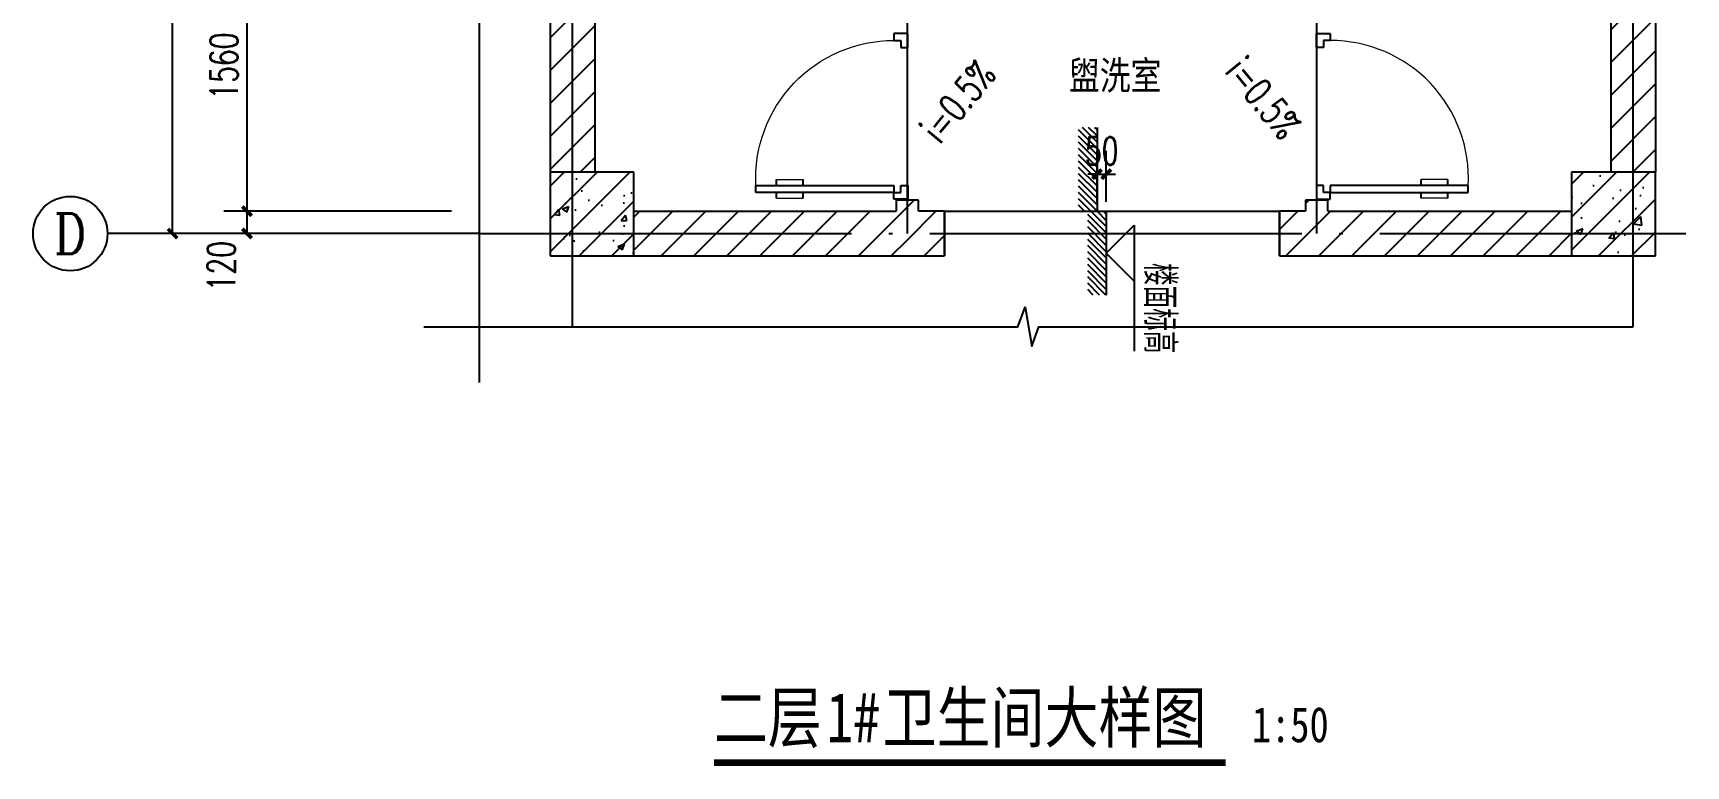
# Model space of a CAD drawing. Extents: x -216126 to 1846968, y -229642 to 543368.
# Drawn here: x 396116 to 405001, y 252238 to 256175 of the extents above; entities that cross this region are included whole.
import ezdxf
from ezdxf.enums import TextEntityAlignment as Align

# ---------------------------------------------------------------- set-up
doc = ezdxf.new("R2010")
doc.units = 0
doc.header["$LTSCALE"] = 1000
doc.header["$MEASUREMENT"] = 0
doc.linetypes.add('DASH', pattern=[0.35, 0.25, -0.1])
doc.linetypes.add('DOTE', pattern=[2.42, 2, -0.2, 0.02, -0.2])
doc.layers.get('Defpoints').update_dxf_attribs({"color": 250})
for name, color, linetype in [('AXIS', 171, 'Continuous'), ('AXIS_TEXT', 7, 'Continuous'), ('COLUMN', 9, 'Continuous'), ('DIM_ELEV', 171, 'Continuous'), ('DIM_SYMB', 171, 'Continuous'), ('DOTE', 8, 'DOTE'), ('PUB_DIM', 171, 'Continuous'), ('PUB_HATCH', 8, 'Continuous'), ('PUB_TEXT', 7, 'Continuous'), ('WALL', 9, 'Continuous'), ('WINDOW', 8, 'Continuous'), ('填充', 8, 'Continuous'), ('看线', 149, 'Continuous')]:
    doc.layers.add(name, color=color, linetype=linetype)
doc.styles.add('_TCH_AXIS', font='COMPLEX', dxfattribs={"bigfont": 'GBCBIG'})
doc.styles.add('_TCH_DIM', font='SIMPLEX', dxfattribs={"bigfont": 'GBCBIG'})
doc.styles.add('_TCH_DIM_T3', font='SIMPLEX', dxfattribs={"width": 0.705882, "bigfont": 'GBCBIG'})
doc.styles.add('COMPLEX', font='COMPLEX')
doc.styles.add('宋体', font='', dxfattribs={"width": 0.8})
doc.styles.get('宋体').set_extended_font_data('SimSun')
doc.dimstyles.new('_TCH_ARCH&&50', dxfattribs={"dimtxt": 148.75, "dimasz": 50, "dimexe": 125, "dimexo": 150, "dimgap": 50, "dimtad": 1, "dimdec": 0, "dimzin": 0, "dimdsep": 46, "dimtxsty": '_TCH_DIM_T3', "dimblk": 'ARCHTICK', "dimcen": 0.09, "dimclrt": 7, "dimazin": 2, "dimtfac": 1, "dimtdec": 0, "dimtix": 1, "dimtmove": 2, "dimatfit": 3, "dimfxl": 0, "dimtolj": 1, "dimtzin": 0, "dimarcsym": 0})
pattern_1 = [(45, (0, 89.76), (-88.388383, 88.388383), [])]
pattern_2 = [(45, (0, 0), (-88.388348, 88.388348), []), (50, (0, 0), (358.6301, -31.37607), [37.5, -412.5]), (355, (0, 0), (-69.37567, 376.09607), [30, -330]), (100.4514, (29.9, -2.6), (289.2547, 344.71977), [31.8701, -350.57106]), (46.1842, (0, 100), (533.62052, -82.7595), [56.25, -618.75]), (96.6356, (44.47, 93.1), (467.33135, 487.05894), [47.80514, -525.8565]), (351.1842, (0, 100), (467.331, 487.0593), [45, -495]), (21, (50, 75), (298.45353, -201.30945), [37.5, -412.5]), (326, (50, 75), (121.65767, 362.57502), [30, -330]), (71.4514, (74.87, 58.22), (420.11131, 161.26525), [31.8701, -350.57106]), (37.5, (0, 0), (6.079928, 166.446927), [0, -326, 0, -335, 0, -331.25]), (7.5, (0, 0), (131.53477, 197.205856), [0, -191, 0, -318.5, 0, -126.25]), (327.5, (-111.5, 0), (266.911218, -11.277436), [0, -125, 0, -390, 0, -517.5]), (317.5, (-161.5, 0), (291.59308, 50.05249), [0, -162.5, 0, -259, 0, -367.5])]

# ---------------------------------------------------------------- blocks, each defined once
blk = doc.blocks.new('A$C687E1119')
at = {"layer": '填充', "color": 148}
for p, q in [((100, 1778), (122, 1800)), ((100, 1710), (190, 1800)), ((100, 1643), (257, 1800)), ((100, 1576), (300, 1776)), ((100, 1508), (300, 1708)), ((100, 1441), (300, 1641)), ((100, 1374), (300, 1574)), ((100, 1306), (300, 1506)), ((100, 1239), (300, 1439)), ((100, 1172), (300, 1372)), ((100, 1104), (300, 1304)), ((100, 1037), (300, 1237)), ((100, 970), (300, 1170)), ((100, 902), (300, 1102)), ((0, 735), (300, 1035)), ((0, 870), (30, 900)), ((0, 802), (98, 900)), ((233, 900), (300, 967)), ((0, 667), (200, 867)), ((0, 600), (200, 800)), ((0, 533), (200, 733)), ((0, 465), (200, 665)), ((0, 398), (200, 598)), ((0, 331), (200, 531)), ((0, 263), (200, 463)), ((0, 196), (200, 396)), ((0, 129), (200, 329)), ((0, 61), (200, 261)), ((6, 0), (200, 194)), ((73, 0), (200, 127)), ((141, 0), (200, 59))]:
    blk.add_line(p, q, dxfattribs=at)
at = {"layer": '看线', "color": 104}
blk.add_lwpolyline([(100, 1800), (100, 900), (0, 900), (0, 0)], dxfattribs=at)
blk = doc.blocks.new('$DorLib2D$00000009')
for p, q in [((0.4129, 0.9053), (0.4129, 0.0807)), ((0.4541, 0.9053), (0.4129, 0.9053)), ((0.4541, 0.0807), (0.4541, 0.9053)), ((0.4129, 0.7822), (0.378, 0.7822)), ((0.489, 0.7822), (0.4541, 0.7822)), ((0.4129, 0.6235), (0.378, 0.6235)), ((0.489, 0.6235), (0.4541, 0.6235)), ((-0.4941, 0.0807), (-0.4529, 0.0807)), ((-0.4941, -0.0018), (-0.4941, 0.0807)), ((-0.4529, 0.0807), (-0.4529, 0.0395)), ((-0.4529, 0.0395), (-0.4117, 0.0395)), ((-0.4117, 0.0395), (-0.4117, -0.0018)), ((0.4129, 0.0807), (0.4541, 0.0807)), ((0.4541, 0.0395), (0.4129, 0.0395)), ((0.4129, 0.0395), (0.4129, -0.0018)), ((0.4953, 0.0807), (0.4541, 0.0807)), ((0.4541, 0.0807), (0.4541, 0.0395)), ((0.4953, -0.0018), (0.4953, 0.0807)), ((-0.4941, -0.0018), (-0.4941, -0.0018)), ((-0.4117, -0.0018), (-0.4941, -0.0018)), ((0.4129, -0.0018), (0.4953, -0.0018)), ((0.4953, -0.0018), (0.4953, -0.0018))]:
    blk.add_line(p, q)
at = {"lineweight": 13}
for p, q in [((0.378, 0.7822), (0.378, 0.6235)), ((0.489, 0.7822), (0.489, 0.6235))]:
    blk.add_line(p, q, dxfattribs=at)
blk.add_arc((0.3716, 0.0817), 0.8246, 87.13397, 180.07167, dxfattribs=at)
blk = doc.blocks.new('_AXISO')
blk.add_circle((0, 0), 0.5)
at = {"layer": 'AXIS_TEXT', "style": 'COMPLEX', "width": 1.041667}
blk.add_attdef('A', text='', height=0.56, dxfattribs=at).set_placement((-0.25, -0.28), (0.25, -0.28), align=Align.FIT)
blk = doc.blocks.new('_ArchTick')
at = {"color": 0, "linetype": 'ByBlock', "const_width": 0.4}
blk.add_lwpolyline([(-0.5, -0.5), (0.5, 0.5)], dxfattribs=at)
blk = doc.blocks.new('*D507')
at = {"layer": 'AXIS', "color": 0, "lineweight": -2}
for p, q in [((398366, 260297.9), (396741, 260297.9)), ((396866, 255097.9), (396866, 260297.9)), ((398366, 255097.9), (396741, 255097.9))]:
    blk.add_line(p, q, dxfattribs=at)
at = {"layer": 'Defpoints', "color": 0}
for p in [(396866, 260297.9), (398516, 260297.9), (398516, 255097.9)]:
    blk.add_point(p, dxfattribs=at)
at = {"layer": 'AXIS', "color": 0, "lineweight": -2, "xscale": 50, "yscale": 50, "zscale": 50}
for p, rotation in [((396866, 260297.9), 90), ((396866, 255097.9), 270)]:
    blk.add_blockref('_ArchTick', p, dxfattribs=dict(at, rotation=rotation))
at = {"layer": 'AXIS', "color": 7, "insert": (396741.6, 257697.9), "char_height": 148.75, "attachment_point": 5, "rotation": 90, "style": '_TCH_DIM_T3'}
blk.add_mtext('\\A1;5200', dxfattribs=at)
blk = doc.blocks.new('*D508')
at = {"layer": 'AXIS', "color": 0, "lineweight": -2}
for p, q in [((398366, 255217.9), (397141, 255217.9)), ((397266, 255097.9), (397266, 255217.9)), ((398366, 255097.9), (397141, 255097.9))]:
    blk.add_line(p, q, dxfattribs=at)
at = {"layer": 'Defpoints', "color": 0}
for p in [(397266, 255217.9), (398516, 255217.9), (398516, 255097.9)]:
    blk.add_point(p, dxfattribs=at)
at = {"layer": 'AXIS', "color": 0, "lineweight": -2, "xscale": 50, "yscale": 50, "zscale": 50}
for p, rotation in [((397266, 255217.9), 90), ((397266, 255097.9), 270)]:
    blk.add_blockref('_ArchTick', p, dxfattribs=dict(at, rotation=rotation))
at = {"layer": 'AXIS', "color": 7, "insert": (397128.5, 254922.9), "char_height": 148.75, "attachment_point": 5, "rotation": 90, "style": '_TCH_DIM_T3'}
blk.add_mtext('\\A1;120', dxfattribs=at)
blk = doc.blocks.new('*D509')
at = {"layer": 'AXIS', "color": 0, "lineweight": -2}
for p, q in [((398366, 256777.9), (397141, 256777.9)), ((397266, 255217.9), (397266, 256777.9)), ((398366, 255217.9), (397141, 255217.9))]:
    blk.add_line(p, q, dxfattribs=at)
at = {"layer": 'Defpoints', "color": 0}
for p in [(397266, 256777.9), (398516, 256777.9), (398516, 255217.9)]:
    blk.add_point(p, dxfattribs=at)
at = {"layer": 'AXIS', "color": 0, "lineweight": -2, "xscale": 50, "yscale": 50, "zscale": 50}
for p, rotation in [((397266, 256777.9), 90), ((397266, 255217.9), 270)]:
    blk.add_blockref('_ArchTick', p, dxfattribs=dict(at, rotation=rotation))
at = {"layer": 'AXIS', "color": 7, "insert": (397141.6, 255997.9), "char_height": 148.75, "attachment_point": 5, "rotation": 90, "style": '_TCH_DIM_T3'}
blk.add_mtext('\\A1;1560', dxfattribs=at)
blk = doc.blocks.new('*D519')
at = {"layer": 'Defpoints', "color": 0}
for p in [(401885, 255417.9), (401835, 255117.9), (401885, 255117.9)]:
    blk.add_point(p, dxfattribs=at)
at = {"layer": 'PUB_DIM', "color": 0, "lineweight": -2}
for p, q in [((401835, 255267.9), (401835, 255542.9)), ((401885, 255267.9), (401885, 255542.9)), ((401835, 255417.9), (401785, 255417.9)), ((401835, 255417.9), (401885, 255417.9)), ((401885, 255417.9), (401935, 255417.9))]:
    blk.add_line(p, q, dxfattribs=at)
at = {"layer": 'PUB_DIM', "color": 0, "lineweight": -2, "xscale": 50, "yscale": 50, "zscale": 50}
blk.add_blockref('_ArchTick', (401835, 255417.9), dxfattribs=at)
at = {"layer": 'PUB_DIM', "color": 0, "lineweight": -2, "xscale": 50, "yscale": 50, "zscale": 50, "rotation": 180}
blk.add_blockref('_ArchTick', (401885, 255417.9), dxfattribs=at)
at = {"layer": 'PUB_DIM', "color": 7, "insert": (401860, 255542.3), "char_height": 148.75, "attachment_point": 5, "style": '_TCH_DIM_T3'}
blk.add_mtext('\\A1;50', dxfattribs=at)

msp = doc.modelspace()

# ---------------------------------------------------------------- hatches: boundary and pattern name
at = {"layer": 'PUB_HATCH'}
h = msp.add_hatch(dxfattribs=at)
h.set_pattern_fill('普通砖', color=256, scale=50, style=0)
h.set_pattern_definition(pattern_1)
h.paths.add_polyline_path([(404596, 255427.9), (404836, 255427.9), (404836, 259967.9), (404596, 259967.9)])
h = msp.add_hatch(dxfattribs=at)
h.set_pattern_fill('普通砖', color=256, scale=50, style=0)
h.set_pattern_definition(pattern_1)
h.paths.add_polyline_path([(398896, 255427.9), (399136, 255427.9), (399136, 258647.9), (398896, 258647.9)])
h = msp.add_hatch(dxfattribs=at)
h.set_pattern_fill('钢筋混凝土', color=256, scale=50, style=0)
h.set_pattern_definition(pattern_2)
h.paths.add_polyline_path([(399346, 255427.9), (398896, 255427.9), (398896, 254977.9), (399346, 254977.9)])
h = msp.add_hatch(dxfattribs=at)
h.set_pattern_fill('钢筋混凝土', color=256, scale=50, style=0)
h.set_pattern_definition(pattern_2)
h.paths.add_polyline_path([(404836, 255427.9), (404386, 255427.9), (404386, 254977.9), (404836, 254977.9)])
h = msp.add_hatch(dxfattribs=at)
h.set_pattern_fill('普通砖', color=256, scale=50, style=0)
h.set_pattern_definition(pattern_1)
h.paths.add_polyline_path([(400876, 255217.9), (400876, 255277.9), (400756, 255277.9), (400756, 255217.9), (400816, 255137.9)])
h = msp.add_hatch(dxfattribs=at)
h.set_pattern_fill('普通砖', color=256, scale=50, style=0)
h.set_pattern_definition(pattern_1)
h.paths.add_polyline_path([(403076, 255217.9), (403076, 255277.9), (402956, 255277.9), (402956, 255217.9), (403016, 255137.9)])
h = msp.add_hatch(dxfattribs=at)
h.set_pattern_fill('普通砖', color=256, scale=50, style=0)
h.set_pattern_definition(pattern_1)
h.paths.add_polyline_path([(399346, 255217.9), (399346, 254977.9), (400816, 254977.9), (400816, 255137.9), (400756, 255217.9)])
h = msp.add_hatch(dxfattribs=at)
h.set_pattern_fill('普通砖', color=256, scale=50, style=0)
h.set_pattern_definition(pattern_1)
h.paths.add_polyline_path([(400816, 254977.9), (401016, 254977.9), (401016, 255217.9), (400876, 255217.9), (400816, 255137.9)])
h = msp.add_hatch(dxfattribs=at)
h.set_pattern_fill('普通砖', color=256, scale=50, style=0)
h.set_pattern_definition(pattern_1)
h.paths.add_polyline_path([(402956, 255217.9), (402816, 255217.9), (402816, 254977.9), (403016, 254977.9), (403016, 255137.9)])
h = msp.add_hatch(dxfattribs=at)
h.set_pattern_fill('普通砖', color=256, scale=50, style=0)
h.set_pattern_definition(pattern_1)
h.paths.add_polyline_path([(404386, 254977.9), (404386, 255217.9), (403076, 255217.9), (403016, 255137.9), (403016, 254977.9)])

# ---------------------------------------------------------------- linework, layer by layer
at = {"layer": 'AXIS'}
msp.add_line((398516, 255097.9), (396516, 255097.9), dxfattribs=at)
at = {"layer": 'COLUMN'}
for p, q in [((399346, 255427.9), (398896, 255427.9)), ((398896, 255427.9), (398896, 254977.9)), ((399346, 254977.9), (399346, 255427.9)), ((404836, 255427.9), (404386, 255427.9)), ((404386, 255427.9), (404386, 254977.9)), ((404836, 254977.9), (404836, 255427.9)), ((398896, 254977.9), (399346, 254977.9)), ((404386, 254977.9), (404836, 254977.9))]:
    msp.add_line(p, q, dxfattribs=at)
at = {"layer": 'DIM_ELEV'}
for p, q in [((401885, 254992.9), (402035, 255142.9)), ((402035, 255142.9), (402035, 254467.2)), ((401885, 254992.9), (402035, 254842.9))]:
    msp.add_line(p, q, dxfattribs=at)
at = {"layer": 'DIM_SYMB'}
for points in [[(398516, 254297.9), (398516, 257641.6), (398411, 257679.9), (398621, 257716.9), (398516, 257754.1), (398516, 261097.9)], [(398216, 254597.9), (401409.8, 254597.9), (401448, 254702.9), (401485, 254492.9), (401522.3, 254597.9), (404716, 254597.9)]]:
    msp.add_lwpolyline(points, dxfattribs=at)
for points in [[(400902, 255385.7, 0, 0, 0), (401388.1, 255971.5, 40, 0, 0), (401483.9, 256086.9, 0, 0, 0)], [(402930, 255385.7, 0, 0, 0), (402443.9, 255971.5, 40, 0, 0), (402348.1, 256086.9, 0, 0, 0)]]:
    msp.add_lwpolyline(points, format="xyseb", dxfattribs=at)
at = {"layer": 'DIM_SYMB', "const_width": 35}
msp.add_lwpolyline([(399775.3, 252255.5), (402527.1, 252255.5)], dxfattribs=at)
at = {"layer": 'DOTE'}
for p, q in [((399016, 254597.9), (399016, 260797.9)), ((404716, 254597.9), (404716, 260797.9)), ((400816, 255097.9), (400816, 257197.9)), ((403016, 255097.9), (403016, 257197.9)), ((398516, 255097.9), (405000.5, 255097.9))]:
    msp.add_line(p, q, dxfattribs=at)
at = {"layer": 'WALL'}
for p, q in [((404596, 259967.9), (404596, 255427.9)), ((404836, 259967.9), (404836, 255427.9)), ((398896, 258647.9), (398896, 255427.9)), ((399136, 258647.9), (399136, 255427.9)), ((400876, 255277.9), (400756, 255277.9)), ((400756, 255277.9), (400756, 255217.9)), ((400876, 255217.9), (400876, 255277.9)), ((403076, 255277.9), (402956, 255277.9)), ((402956, 255277.9), (402956, 255217.9)), ((403076, 255217.9), (403076, 255277.9)), ((399346, 255217.9), (400756, 255217.9)), ((401016, 255217.9), (400876, 255217.9)), ((401016, 254977.9), (401016, 255217.9)), ((402956, 255217.9), (402816, 255217.9)), ((402816, 255217.9), (402816, 254977.9)), ((403076, 255217.9), (404386, 255217.9)), ((399346, 254977.9), (400816, 254977.9)), ((400816, 254977.9), (401016, 254977.9)), ((402816, 254977.9), (403016, 254977.9)), ((403016, 254977.9), (404386, 254977.9))]:
    msp.add_line(p, q, dxfattribs=at)
at = {"layer": 'WINDOW', "linetype": 'DASH'}
for p, q in [((401016, 255217.9), (401016, 254977.9)), ((402816, 254977.9), (402816, 255217.9))]:
    msp.add_line(p, q, dxfattribs=at)
at = {"layer": 'WINDOW'}
msp.add_line((401016, 255217.9), (402816, 255217.9), dxfattribs=at)

# ---------------------------------------------------------------- block references
at = {"xscale": -0.5, "yscale": 0.5, "zscale": 0.5}
msp.add_blockref('A$C687E1119', (401885, 254767.9), dxfattribs=at)
at = {"layer": 'AXIS'}
ref = msp.add_blockref('_AXISO', (396316, 255097.9), dxfattribs=dict(at, xscale=400, yscale=400, zscale=400))
ref.add_attrib('A', 'D', dxfattribs={"layer": 'AXIS_TEXT', "height": 217.6, "style": '_TCH_AXIS'}).set_placement((396227.9, 254989.1), (396404.1, 254989.1), align=Align.FIT)
at = {"layer": 'WINDOW', "xscale": 900, "zscale": 900}
for p, yscale, rotation in [((400816, 255727.9), -900, 270), ((403016, 255727.9), 900, 270.0000000000016)]:
    msp.add_blockref('$DorLib2D$00000009', p, dxfattribs=dict(at, yscale=yscale, rotation=rotation))

# ---------------------------------------------------------------- texts
at = {"layer": 'PUB_TEXT', "style": '_TCH_DIM', "width": 0.705882}
for rotation, p in [(309.68559, (402516.6, 255966.1)), (50.31441, (400989.7, 255573.6))]:
    msp.add_text('i=0.5%', height=148.75, rotation=rotation, dxfattribs=at).set_placement(p)
at = {"layer": 'PUB_TEXT', "style": '宋体', "width": 0.8}
for s, height, p in [('盥洗室', 151.9, (401684.2, 255871.9)), ('二层', 265.82, (399775.3, 252365.4)), ('1#', 265.82, (400380.2, 252365.4)), ('卫生间大样图', 265.82, (400682.6, 252365.4)), ('1:50', 189.87, (402667.1, 252365.4))]:
    msp.add_text(s, height=height, dxfattribs=at).set_placement(p)
at = {"layer": 'PUB_TEXT', "style": '_TCH_DIM'}
msp.add_text('楼面标高', height=168.79, rotation=270, dxfattribs=at).set_placement((402087.5, 254940.1))

# ---------------------------------------------------------------- dimensions: what is measured, and where the dimension line sits
at = {"layer": 'AXIS'}
for p1, p2, distance, picture, middle in [((398516, 255097.9), (398516, 260297.9), 1650, '*D507', (396741.6, 257697.9)), ((398516, 255217.9), (398516, 256777.9), 1250, '*D509', (397141.6, 255997.9))]:
    dim = msp.add_aligned_dim(p1=p1, p2=p2, distance=distance, dimstyle='_TCH_ARCH&&50', dxfattribs=at)
    dim.commit()
    dim.dimension.update_dxf_attribs({"geometry": picture, "text_midpoint": middle})
dim = msp.add_linear_dim(base=(397266, 255217.9), p1=(398516, 255097.9), p2=(398516, 255217.9), angle=90, dimstyle='_TCH_ARCH&&50', dxfattribs=at)
dim.commit()
dim.dimension.update_dxf_attribs({"geometry": '*D508', "text_midpoint": (397128.5, 254922.9), "dimtype": 161})
at = {"layer": 'PUB_DIM'}
dim = msp.add_aligned_dim(p1=(401835, 255117.9), p2=(401885, 255117.9), distance=300, dimstyle='_TCH_ARCH&&50', dxfattribs=at)
dim.commit()
dim.dimension.update_dxf_attribs({"geometry": '*D519', "text_midpoint": (401860, 255542.3)})

doc.saveas('drawing.dxf')
